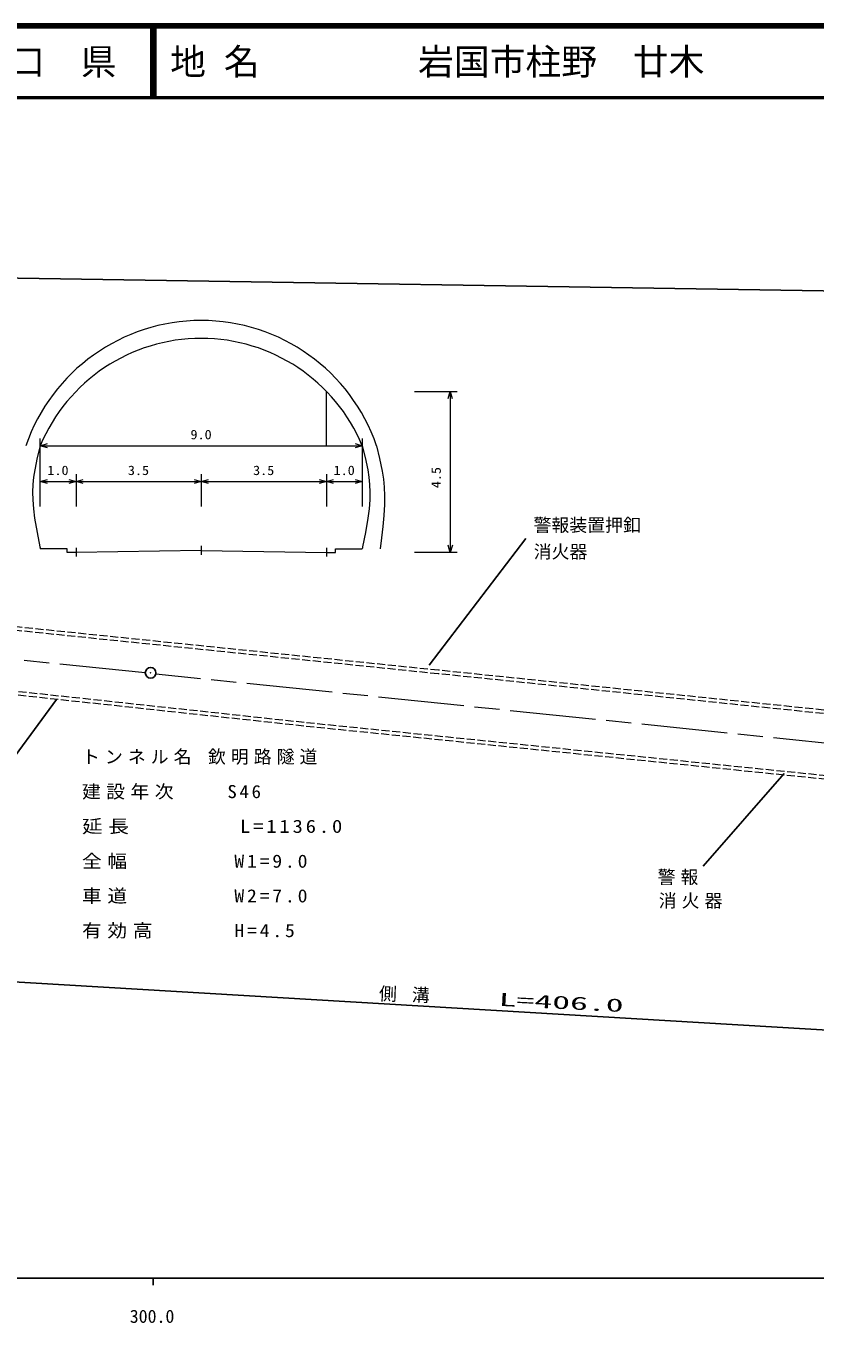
# Model space of a CAD drawing. Units: millimetres, scale not verified. Extents: x 40000 to 680000, y 20000 to 380000.
# Drawn here: x 350222 to 460489, y 198715 to 380000 of the extents above; entities that cross this region are included whole.
import ezdxf
from ezdxf.enums import TextEntityAlignment as Align

# ---------------------------------------------------------------- set-up
doc = ezdxf.new("R2010")
doc.units = ezdxf.units.MM
doc.header["$LTSCALE"] = 1000
doc.linetypes.add('CHAIN', pattern=[18.5, 12, -1.5, 3.5, -1.5])
doc.linetypes.add('USER1', pattern=[1.5, 1.125, -0.375])
for name, color, linetype, lineweight in [('M-BGD', 7, 'Continuous', 25), ('M-BMK', 2, 'CHAIN', 13), ('M-STR', 1, 'Continuous', 13), ('M-STR-HTXT', 7, 'Continuous', 13), ('M-TTL', 2, 'Continuous', 140), ('M-TTL-BAND', 7, 'Continuous', 25), ('M-TTL-LINE', 7, 'Continuous', 50)]:
    doc.layers.add(name, color=color, linetype=linetype, lineweight=lineweight)
doc.layers.add('M-TTL-TXT', color=7, linetype='Continuous')
doc.styles.add('ＭＳ ゴシック', font='')
doc.styles.get('ＭＳ ゴシック').set_extended_font_data('MS Gothic')

# ---------------------------------------------------------------- blocks, each defined once
blk = doc.blocks.new('BUHIN1')
at = {"color": 7, "linetype": 'Continuous', "lineweight": 25}
for radius in [746, 22.5]:
    blk.add_circle((0, 0), radius, dxfattribs=at)
blk = doc.blocks.new('BUHIN180')
at = {"color": 7, "linetype": 'Continuous', "lineweight": 13}
blk.add_lwpolyline([(-979, -352), (0, 0), (-644, -816)], dxfattribs=at)
blk = doc.blocks.new('BUHIN181')
at = {"color": 7, "linetype": 'Continuous', "lineweight": 13}
blk.add_lwpolyline([(979, 352), (0, 0), (644, 816)], dxfattribs=at)

msp = doc.modelspace()

# ---------------------------------------------------------------- linework, layer by layer
at = {"layer": 'M-BGD'}
for p, q in [((132074, 348180), (574898, 341191)), ((420059, 308373), (406566, 290655)), ((354503, 285885), (340056, 266259)), ((456176, 275527), (444864, 262579)), ((235006, 253167), (563429, 233627))]:
    msp.add_line(p, q, dxfattribs=at)
at = {"layer": 'M-BMK'}
for p, q in [((366899, 289571), (304573, 296017)), ((466630, 279258), (368377, 289418))]:
    msp.add_line(p, q, dxfattribs=at)
at = {"layer": 'M-STR', "linetype": 'USER1'}
for p, q in [((407835, 289445), (311459, 299357)), ((407886, 289943), (311520, 299854)), ((311863, 290531), (389391, 282158)), ((311917, 291028), (389445, 282655)), ((567588, 272923), (407836, 289457)), ((567639, 273420), (407888, 289954)), ((389394, 282158), (566635, 264075)), ((389445, 282655), (566686, 264572))]:
    msp.add_line(p, q, dxfattribs=at)
at = {"layer": 'M-STR-HTXT'}
for p, q in [((392215, 321336), (392215, 328927)), ((404518, 328927), (410469, 328927)), ((409518, 328927), (409518, 306431)), ((352222, 312838), (352222, 322336)), ((352222, 321336), (397214, 321336)), ((397214, 322336), (397214, 312838)), ((357221, 317337), (357221, 312838)), ((374718, 317337), (374718, 312838)), ((392215, 317337), (392215, 312838)), ((352222, 316337), (357221, 316337)), ((357221, 316337), (374718, 316337)), ((374718, 316337), (392215, 316337)), ((392215, 316337), (397214, 316337)), ((355971, 306912), (352222, 306912)), ((355971, 306412), (355971, 306912)), ((357221, 306431), (355971, 306412)), ((357221, 307081), (357221, 305831)), ((374718, 306694), (357221, 306431)), ((374718, 307343), (374718, 306094)), ((374718, 306694), (392215, 306431)), ((392215, 307081), (392215, 305831)), ((392215, 306431), (393464, 306412)), ((393464, 306912), (397214, 306912)), ((393464, 306412), (393464, 306912)), ((410469, 306431), (404518, 306431))]:
    msp.add_line(p, q, dxfattribs=at)
for points in [[(409230, 327927), (409518, 328927), (409803, 327927)], [(352221, 321336), (351806, 319664), (351450, 317979), (351289, 316947), (351188, 315903), (351152, 314846), (351176, 313777), (351272, 312506), (351430, 311223), (351767, 309209), (352167, 307182), (352193, 307052), (352222, 306912)], [(397214, 321336), (397629, 319664), (397985, 317979), (398146, 316947), (398247, 315903), (398283, 314846), (398259, 313777), (398163, 312506), (398005, 311223), (397668, 309209), (397269, 307182), (397242, 307052), (397214, 306912)], [(399213, 321336), (399639, 319557), (400005, 317774), (400175, 316662), (400284, 315547), (400335, 314337), (400327, 313123), (400245, 311585), (400102, 310034), (399919, 308479), (399713, 306912)], [(409805, 307431), (409518, 306431), (409233, 307431)]]:
    msp.add_lwpolyline(points, dxfattribs=at)
for centre, radius, start, end in [((374718, 312938), 25895, 18.92462, 161.07538), ((374718, 311963), 24371, 22.61984, 157.38013)]:
    msp.add_arc(centre, radius, start, end, dxfattribs=at)
at = {"layer": 'M-TTL'}
msp.add_line((680000, 380000), (40000, 380000), dxfattribs=at)
at = {"layer": 'M-TTL-BAND'}
for p, q in [((40000, 205000), (579000, 205000)), ((368000, 205000), (368000, 204000))]:
    msp.add_line(p, q, dxfattribs=at)
at = {"layer": 'M-TTL-LINE'}
for p, q in [((367750, 380000), (367750, 370000)), ((368250, 380000), (368250, 370000)), ((40000, 370000), (680000, 370000))]:
    msp.add_line(p, q, dxfattribs=at)

# ---------------------------------------------------------------- block references
at = {"layer": 'M-BGD', "rotation": 144.19029}
msp.add_blockref('BUHIN1', (367648, 289595), dxfattribs=at)
at = {"layer": 'M-STR-HTXT', "rotation": 144.19029}
for name, p in [('BUHIN180', (352222, 321336)), ('BUHIN181', (397214, 321336)), ('BUHIN180', (352222, 316337)), ('BUHIN181', (357221, 316337)), ('BUHIN180', (357221, 316337)), ('BUHIN181', (374718, 316337)), ('BUHIN180', (374718, 316337)), ('BUHIN181', (392215, 316337)), ('BUHIN180', (392215, 316337)), ('BUHIN181', (397214, 316337))]:
    msp.add_blockref(name, p, dxfattribs=at)

# ---------------------------------------------------------------- texts
at = {"layer": 'M-BGD', "style": 'ＭＳ ゴシック'}
for s, p in [('警報装置押釦', (421149, 308782)), ('消火器\u3000\u3000', (421177, 305057))]:
    msp.add_text(s, height=1833, dxfattribs=at).set_placement(p, align=Align.BOTTOM_LEFT)
at = {"layer": 'M-BGD', "style": 'ＭＳ ゴシック', "width": 2}
msp.add_text('L=406.0', height=1833, rotation=357.1, dxfattribs=at).set_placement((416224, 242506), align=Align.BOTTOM_LEFT)
at = {"layer": 'M-BGD', "char_height": 1833, "attachment_point": 7, "style": 'ＭＳ ゴシック'}
for s, insert in [('\\T1.28;警報', (438488, 259921)), ('\\T1.28;消火器\u3000', (438645, 256630))]:
    msp.add_mtext(s, dxfattribs=dict(at, insert=insert))
at = {"layer": 'M-BGD', "insert": (399514, 243664), "char_height": 1833, "attachment_point": 7, "rotation": 357.9, "style": 'ＭＳ ゴシック'}
msp.add_mtext('\\T1.84;側溝', dxfattribs=at)
at = {"layer": 'M-STR-HTXT', "style": 'ＭＳ ゴシック', "width": 1.1}
for s, p in [('9.0', (373211, 321836)), ('1.0', (353215, 316837)), ('3.5', (364463, 316837)), ('3.5', (381960, 316837)), ('1.0', (393208, 316837))]:
    msp.add_text(s, height=1320, dxfattribs=at).set_placement(p, align=Align.BOTTOM_LEFT)
msp.add_text('4.5', height=1320, rotation=90, dxfattribs=at).set_placement((408586, 315394), align=Align.BOTTOM_LEFT)
at = {"layer": 'M-STR-HTXT', "char_height": 1833, "attachment_point": 7, "style": 'ＭＳ ゴシック'}
for s, insert in [('\\T1.28;トンネル名\\~欽明路隧道', (358056, 276729)), ('\\T1.29;\\W1.05;建設年次\u3000\u3000S46', (358056, 271872)), ('\\T1.28;\\W1.15;延長\u3000\u3000\u3000\u3000L=1136.0', (358056, 267015)), ('\\T1.29;\\W1.1;全幅\u3000\u3000\u3000\u3000W1=9.0', (358056, 262157)), ('\\T1.29;\\W1.1;車道\u3000\u3000\u3000\u3000W2=7.0', (358056, 257300)), ('\\T1.29;\\W1.1;有効高\u3000\u3000\u3000H=4.5', (358056, 252443))]:
    msp.add_mtext(s, dxfattribs=dict(at, insert=insert))
at = {"layer": 'M-TTL-BAND', "style": 'ＭＳ ゴシック'}
msp.add_text('300.0', height=1833, dxfattribs=at).set_placement((367844, 198195), align=Align.BOTTOM_CENTER)
at = {"layer": 'M-TTL-TXT', "style": 'ＭＳ ゴシック'}
msp.add_text('山\u3000口\u3000県', height=3666, dxfattribs=at).set_placement((350375, 375000), align=Align.MIDDLE_CENTER)
for s, p in [('地 名', (370380, 375000)), ('岩国市柱野\u3000廿木', (405024, 375000))]:
    msp.add_text(s, height=3666, dxfattribs=at).set_placement(p, align=Align.MIDDLE_LEFT)

doc.saveas('drawing.dxf')
